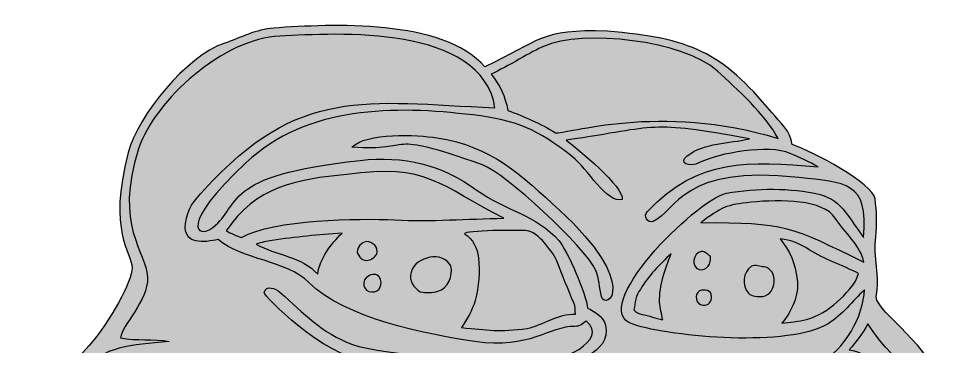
# Model space of a CAD drawing. Header units: millimetres. Extents: x 1635 to 1819, y -236 to -151.
# Drawn here: x 1635.3 to 1715.7, y -179.8 to -151.4 of the extents above; entities that cross this region are included whole.
import ezdxf

# ---------------------------------------------------------------- set-up
doc = ezdxf.new("R2010")
doc.units = ezdxf.units.MM
doc.header["$MEASUREMENT"] = 0
doc.layers.add('layer 1', color=7, linetype='Continuous')

msp = doc.modelspace()

# ---------------------------------------------------------------- hatches: boundary and pattern name
at = {"layer": 'layer 1', "true_color": 0x2b2a29}
h = msp.add_hatch(color=250, dxfattribs=at)
edge = h.paths.add_edge_path()
edge.add_spline(control_points=[(1657.4378, -152.1933), (1662.4257, -151.836), (1672.0896, -151.3621), (1675.7521, -155.5568), (1680.4458, -153.3561), (1680.5668, -152.2285), (1686.3729, -152.4677), (1693.6232, -153.0599), (1696.2764, -154.2447), (1700.6701, -159.5326), (1701.3754, -160.3574), (1702.3335, -161.1397), (1702.4234, -162.3005), (1704.2501, -162.8857), (1709.4498, -165.6838), (1709.6327, -167.0063), (1709.7858, -168.0991), (1709.8021, -169.2103), (1709.7026, -170.3082), (1709.418, -172.0334), (1710.1184, -173.763), (1709.7159, -175.4881), (1709.8811, -177.0971), (1714.6958, -179.6431), (1715.3249, -183.6105), (1715.6009, -185.3515), (1715.6597, -190.0159), (1715.1368, -191.7361), (1715.1368, -191.7361), (1712.494, -198.2349), (1712.494, -198.2349), (1711.9558, -199.5584), (1711.9744, -204.39), (1711.959, -205.9136), (1711.9026, -211.4475), (1712.9129, -219.0254), (1712.5219, -224.0435), (1712.2725, -227.2483), (1708.8294, -230.6113), (1705.5789, -232.0892), (1696.2494, -236.3321), (1675.9152, -229.2488), (1667.836, -224.9514), (1661.1744, -221.4084), (1655.0216, -219.0884), (1649.5915, -213.5921), (1642.8253, -206.7432), (1645.1074, -205.2562), (1640.6024, -200.2849), (1639.1242, -198.6538), (1636.4136, -195.238), (1636.1259, -192.9457), (1635.2601, -186.0411), (1636.9017, -184.761), (1641.3859, -179.7511), (1643.1859, -177.7398), (1645.152, -174.075), (1645.1234, -173.0028), (1645.0869, -171.6341), (1642.9776, -169.9148), (1644.7861, -162.9908), (1645.6266, -159.7712), (1649.8915, -154.5929), (1653.0996, -153.5259), (1654.5284, -153.032), (1655.9025, -152.2934), (1657.4378, -152.1933)], knot_values=[0, 0, 0, 0, 0.0454545, 0.0454545, 0.0454545, 0.0909091, 0.0909091, 0.0909091, 0.1363636, 0.1363636, 0.1363636, 0.1818182, 0.1818182, 0.1818182, 0.2272727, 0.2272727, 0.2272727, 0.2727273, 0.2727273, 0.2727273, 0.3181818, 0.3181818, 0.3181818, 0.3636364, 0.3636364, 0.3636364, 0.4090909, 0.4090909, 0.4090909, 0.4545455, 0.4545455, 0.4545455, 0.5, 0.5, 0.5, 0.5454545, 0.5454545, 0.5454545, 0.5909091, 0.5909091, 0.5909091, 0.6363636, 0.6363636, 0.6363636, 0.6818182, 0.6818182, 0.6818182, 0.7272727, 0.7272727, 0.7272727, 0.7727273, 0.7727273, 0.7727273, 0.8181818, 0.8181818, 0.8181818, 0.8636364, 0.8636364, 0.8636364, 0.9090909, 0.9090909, 0.9090909, 0.9545455, 0.9545455, 0.9545455, 1, 1, 1, 1], degree=3, periodic=1)
h = msp.add_hatch(color=250, dxfattribs=at)
edge = h.paths.add_edge_path()
edge.add_spline(control_points=[(1657.9368, -152.899), (1662.8905, -152.6073), (1675.4962, -151.8907), (1676.6305, -159.1133), (1665.2992, -158.6002), (1659.5973, -157.22), (1651.3713, -166.2362), (1650.492, -167.2002), (1649.9123, -167.8147), (1649.7594, -169.1656), (1649.5453, -171.0573), (1651.4273, -170.7995), (1652.5823, -170.5394), (1654.7095, -172.3517), (1658.49, -172.3087), (1660.4684, -174.2754), (1663.6048, -177.3936), (1670.6383, -178.7661), (1674.8855, -179.3971), (1679.674, -180.1085), (1681.2931, -178.0573), (1683.5718, -178.0813), (1683.9675, -178.1028), (1684.274, -177.8437), (1684.5582, -177.6075), (1686.6537, -179.3386), (1682.0395, -181.2581), (1680.5676, -181.2602), (1677.2415, -181.2644), (1666.7345, -180.5816), (1664.2478, -179.6465), (1661.5236, -178.6225), (1660.0945, -176.9828), (1657.9552, -175.1173), (1657.5758, -174.7861), (1656.7858, -174.4617), (1656.5844, -175.147), (1656.5388, -175.3771), (1661.6522, -180.7234), (1665.5936, -181.0921), (1670.6079, -181.5615), (1675.6004, -182.2714), (1680.6376, -182.323), (1678.1848, -185.1675), (1678.7397, -185.6527), (1675.0357, -186.7747), (1673.5923, -187.1641), (1672.3145, -188.0505), (1670.8258, -188.2818), (1670.3866, -188.365), (1669.8061, -188.1636), (1669.4917, -188.5743), (1668.3062, -190.2061), (1672.854, -188.2609), (1673.107, -188.1461), (1677.3878, -186.2027), (1676.9546, -187.96), (1680.2749, -184.1878), (1683.4299, -180.6031), (1686.7532, -180.6192), (1686.23, -177.9731), (1686.0335, -177.2428), (1685.325, -176.8056), (1684.678, -176.5097), (1684.5686, -175.3236), (1682.8983, -171.465), (1682.2012, -170.6641), (1680.2138, -168.3804), (1677.4297, -167.9972), (1675.0916, -166.2859), (1671.9759, -164.0054), (1668.7453, -163.2566), (1664.9134, -163.6743), (1652.6716, -165.0093), (1654.6579, -167.5481), (1652.1265, -169.4912), (1650.7551, -170.5443), (1649.1352, -169.3626), (1655.0025, -163.8889), (1660.3512, -158.8993), (1667.8713, -158.9236), (1674.7225, -159.7322), (1678.5098, -160.1794), (1680.2938, -160.9512), (1683.3608, -163.3633), (1684.5881, -164.3289), (1686.439, -167.5044), (1687.6869, -167.0712), (1687.8564, -165.9929), (1683.8222, -162.6857), (1682.8234, -161.926), (1691.0593, -160.7116), (1689.7703, -160.2019), (1698.7239, -161.7929), (1696.8849, -162.2425), (1694.9199, -162.078), (1693.3226, -163.2787), (1692.5102, -163.8894), (1693.4838, -164.3217), (1694.4007, -163.8624), (1696.0627, -163.03), (1700.432, -162.2709), (1702.2471, -163.0654), (1703.0805, -163.4249), (1703.9173, -163.7859), (1704.6988, -164.2484), (1698.6482, -163.724), (1694.2927, -163.4138), (1689.8464, -168.1291), (1689.4855, -168.4749), (1689.8779, -169.1737), (1690.3687, -168.9873), (1692.3482, -168.0748), (1692.8458, -164.0356), (1703.0221, -165.1552), (1707.0384, -165.5966), (1709.1086, -165.5294), (1708.6412, -170.3562), (1707.4522, -168.8813), (1706.8332, -167.1504), (1704.8651, -166.6367), (1702.1989, -166.0165), (1699.4206, -166.0828), (1696.7294, -166.5208), (1693.8978, -167.2077), (1684.6011, -176.6114), (1688.5955, -177.9017), (1692.1356, -179.0454), (1702.2023, -179.9099), (1705.5537, -177.8486), (1706.8437, -177.0551), (1707.6346, -175.9179), (1708.708, -174.9091), (1708.6526, -177.0934), (1706.9477, -180.2981), (1704.8601, -181.1318), (1703.7622, -181.5464), (1702.4176, -181.4828), (1701.3957, -181.2472), (1700.2006, -181.3757), (1700.9237, -182.196), (1704.9202, -181.7406), (1703.7348, -183.0692), (1702.629, -183.2173), (1700.8399, -183.1682), (1699.9189, -183.143), (1699.7987, -184.27), (1703.6414, -183.4577), (1705.8657, -182.9876), (1706.5048, -178.6607), (1708.8507, -181.272), (1711.2425, -183.9341), (1713.8588, -184.5001), (1712.6401, -189.2945), (1711.0623, -195.5021), (1709.1841, -192.3146), (1707.5136, -195.0481), (1709.0774, -194.9707), (1711.0667, -193.7965), (1712.1062, -192.7009), (1713.8168, -190.8987), (1713.7653, -184.157), (1711.4209, -182.7224), (1709.9463, -181.8204), (1709.1879, -180.3797), (1707.3804, -180.1289), (1707.9659, -179.4072), (1708.588, -178.7017), (1709.0106, -177.8668), (1711.6737, -182.2043), (1714.8683, -181.5967), (1713.7162, -189.6505), (1712.5859, -197.5543), (1708.9143, -190.0519), (1710.6742, -219.5457), (1710.9096, -223.4952), (1710.8894, -225.7626), (1707.5768, -228.6011), (1701.6776, -233.6558), (1691.2098, -230.9663), (1683.9303, -228.9927), (1673.7179, -226.2235), (1665.185, -222.1619), (1656.1705, -216.3333), (1645.574, -209.4823), (1647.3272, -205.1059), (1642.9011, -200.0086), (1642.6832, -199.7557), (1642.5071, -199.4694), (1642.3539, -199.1735), (1642.8896, -199.2768), (1643.4101, -199.4496), (1643.9574, -199.4896), (1642.9578, -198.0117), (1640.8256, -198.5307), (1638.6828, -194.3861), (1636.2902, -189.759), (1637.3699, -186.0995), (1640.5125, -182.3249), (1642.854, -179.5123), (1644.8809, -179.8303), (1648.3441, -179.3804), (1646.9486, -179.1293), (1645.5094, -179.3655), (1644.1189, -179.0691), (1644.1964, -177.9709), (1646.5452, -175.9153), (1646.4593, -173.8094), (1646.3676, -171.567), (1643.5069, -169.3897), (1645.6907, -162.6778), (1647.0859, -158.3909), (1653.1449, -153.0478), (1657.9368, -152.899)], knot_values=[0, 0, 0, 0, 0.0140845, 0.0140845, 0.0140845, 0.028169, 0.028169, 0.028169, 0.0422535, 0.0422535, 0.0422535, 0.056338, 0.056338, 0.056338, 0.0704225, 0.0704225, 0.0704225, 0.084507, 0.084507, 0.084507, 0.0985915, 0.0985915, 0.0985915, 0.1126761, 0.1126761, 0.1126761, 0.1267606, 0.1267606, 0.1267606, 0.1408451, 0.1408451, 0.1408451, 0.1549296, 0.1549296, 0.1549296, 0.1690141, 0.1690141, 0.1690141, 0.1830986, 0.1830986, 0.1830986, 0.1971831, 0.1971831, 0.1971831, 0.2112676, 0.2112676, 0.2112676, 0.2253521, 0.2253521, 0.2253521, 0.2394366, 0.2394366, 0.2394366, 0.2535211, 0.2535211, 0.2535211, 0.2676056, 0.2676056, 0.2676056, 0.2816901, 0.2816901, 0.2816901, 0.2957746, 0.2957746, 0.2957746, 0.3098592, 0.3098592, 0.3098592, 0.3239437, 0.3239437, 0.3239437, 0.3380282, 0.3380282, 0.3380282, 0.3521127, 0.3521127, 0.3521127, 0.3661972, 0.3661972, 0.3661972, 0.3802817, 0.3802817, 0.3802817, 0.3943662, 0.3943662, 0.3943662, 0.4084507, 0.4084507, 0.4084507, 0.4225352, 0.4225352, 0.4225352, 0.4366197, 0.4366197, 0.4366197, 0.4507042, 0.4507042, 0.4507042, 0.4647887, 0.4647887, 0.4647887, 0.4788732, 0.4788732, 0.4788732, 0.4929577, 0.4929577, 0.4929577, 0.5070423, 0.5070423, 0.5070423, 0.5211268, 0.5211268, 0.5211268, 0.5352113, 0.5352113, 0.5352113, 0.5492958, 0.5492958, 0.5492958, 0.5633803, 0.5633803, 0.5633803, 0.5774648, 0.5774648, 0.5774648, 0.5915493, 0.5915493, 0.5915493, 0.6056338, 0.6056338, 0.6056338, 0.6197183, 0.6197183, 0.6197183, 0.6338028, 0.6338028, 0.6338028, 0.6478873, 0.6478873, 0.6478873, 0.6619718, 0.6619718, 0.6619718, 0.6760563, 0.6760563, 0.6760563, 0.6901408, 0.6901408, 0.6901408, 0.7042254, 0.7042254, 0.7042254, 0.7183099, 0.7183099, 0.7183099, 0.7323944, 0.7323944, 0.7323944, 0.7464789, 0.7464789, 0.7464789, 0.7605634, 0.7605634, 0.7605634, 0.7746479, 0.7746479, 0.7746479, 0.7887324, 0.7887324, 0.7887324, 0.8028169, 0.8028169, 0.8028169, 0.8169014, 0.8169014, 0.8169014, 0.8309859, 0.8309859, 0.8309859, 0.8450704, 0.8450704, 0.8450704, 0.8591549, 0.8591549, 0.8591549, 0.8732394, 0.8732394, 0.8732394, 0.8873239, 0.8873239, 0.8873239, 0.9014085, 0.9014085, 0.9014085, 0.915493, 0.915493, 0.915493, 0.9295775, 0.9295775, 0.9295775, 0.943662, 0.943662, 0.943662, 0.9577465, 0.9577465, 0.9577465, 0.971831, 0.971831, 0.971831, 0.9859155, 0.9859155, 0.9859155, 1, 1, 1, 1], degree=3, periodic=1)
h = msp.add_hatch(color=250, dxfattribs=at)
edge = h.paths.add_edge_path()
edge.add_spline(control_points=[(1680.8355, -153.7938), (1684.2478, -152.2635), (1693.0425, -153.2601), (1695.9462, -155.9245), (1697.6035, -157.4456), (1700.1707, -159.745), (1701.2057, -161.775), (1691.0161, -158.5995), (1682.6589, -161.4617), (1681.8916, -161.2792), (1680.591, -160.4707), (1679.1687, -159.8852), (1677.7451, -159.3312), (1677.5046, -158.06), (1677.0889, -157.2207), (1676.3126, -156.1873), (1677.6222, -155.5792), (1679.9293, -154.1564), (1680.8355, -153.7938)], knot_values=[0, 0, 0, 0, 0.1666667, 0.1666667, 0.1666667, 0.3333333, 0.3333333, 0.3333333, 0.5, 0.5, 0.5, 0.6666667, 0.6666667, 0.6666667, 0.8333333, 0.8333333, 0.8333333, 1, 1, 1, 1], degree=3, periodic=1)
h = msp.add_hatch(color=250, dxfattribs=at)
edge = h.paths.add_edge_path()
edge.add_spline(control_points=[(1664.2079, -162.5384), (1669.9178, -162.9529), (1666.6716, -160.9366), (1675.5443, -164.0619), (1677.4928, -164.7488), (1684.4781, -171.2124), (1685.3649, -173.1842), (1685.6943, -173.9144), (1685.678, -174.7346), (1685.8741, -175.5), (1686.2608, -176.7328), (1689.3386, -174.5356), (1682.2212, -167.9893), (1678.8904, -164.9257), (1676.3765, -162.4483), (1671.5803, -161.7115), (1669.9212, -161.4569), (1665.4138, -161.2391), (1664.2079, -162.5384)], knot_values=[0, 0, 0, 0, 0.1666667, 0.1666667, 0.1666667, 0.3333333, 0.3333333, 0.3333333, 0.5, 0.5, 0.5, 0.6666667, 0.6666667, 0.6666667, 0.8333333, 0.8333333, 0.8333333, 1, 1, 1, 1], degree=3, periodic=1)
h = msp.add_hatch(color=250, dxfattribs=at)
edge = h.paths.add_edge_path()
edge.add_spline(control_points=[(1663.7539, -164.9102), (1670.7277, -163.8607), (1671.8229, -165.8816), (1677.3939, -168.6945), (1674.2138, -168.7615), (1671.1085, -168.99), (1667.919, -168.8411), (1664.8374, -168.6968), (1657.3968, -168.7565), (1654.63, -170.3779), (1654.1725, -170.2133), (1653.7268, -170.0186), (1653.2976, -169.7923), (1655.7866, -165.999), (1659.4232, -165.2787), (1663.7539, -164.9102)], knot_values=[0, 0, 0, 0, 0.2, 0.2, 0.2, 0.4, 0.4, 0.4, 0.6, 0.6, 0.6, 0.8, 0.8, 0.8, 1, 1, 1, 1], degree=3, periodic=1)
h = msp.add_hatch(color=250, dxfattribs=at)
edge = h.paths.add_edge_path()
edge.add_spline(control_points=[(1698.8686, -167.3081), (1701.4651, -167.0554), (1705.1461, -167.0742), (1706.1659, -168.678), (1706.9167, -169.8579), (1708.4661, -171.186), (1708.6563, -172.5106), (1702.4212, -169.4417), (1701.7611, -169.007), (1694.4904, -169.0888), (1696.2405, -167.7604), (1696.7431, -167.5153), (1698.8686, -167.3081)], knot_values=[0, 0, 0, 0, 0.25, 0.25, 0.25, 0.5, 0.5, 0.5, 0.75, 0.75, 0.75, 1, 1, 1, 1], degree=3, periodic=1)
h = msp.add_hatch(color=250, dxfattribs=at)
edge = h.paths.add_edge_path()
edge.add_spline(control_points=[(1657.2916, -170.6158), (1659.3024, -170.3397), (1661.3202, -170.097), (1663.3496, -169.992), (1662.3531, -170.9601), (1661.4331, -172.1394), (1661.2422, -173.5588), (1659.8546, -172.0148), (1657.6174, -171.9199), (1655.8857, -170.9422), (1656.345, -170.8022), (1656.8124, -170.6807), (1657.2916, -170.6158)], knot_values=[0, 0, 0, 0, 0.25, 0.25, 0.25, 0.5, 0.5, 0.5, 0.75, 0.75, 0.75, 1, 1, 1, 1], degree=3, periodic=1)
h = msp.add_hatch(color=250, dxfattribs=at)
edge = h.paths.add_edge_path()
edge.add_spline(control_points=[(1679.4133, -169.7874), (1680.2552, -169.7561), (1681.7899, -171.7803), (1682.0366, -172.4676), (1682.4773, -173.6716), (1682.9713, -174.8558), (1683.4687, -176.0368), (1683.6234, -176.3431), (1683.5985, -176.6874), (1683.6134, -177.0183), (1682.1046, -176.9718), (1680.8538, -177.94), (1679.4315, -178.2642), (1676.9984, -178.5899), (1676.0106, -178.3968), (1673.7245, -178.1861), (1674.2051, -177.4441), (1674.6609, -176.6757), (1674.9187, -175.8241), (1675.2215, -174.6211), (1675.3397, -173.3687), (1675.1915, -172.1344), (1675.1284, -171.3128), (1674.7092, -170.4776), (1673.9839, -170.052), (1673.9433, -169.7416), (1678.7963, -169.6997), (1679.4133, -169.7874)], knot_values=[0, 0, 0, 0, 0.1111111, 0.1111111, 0.1111111, 0.2222222, 0.2222222, 0.2222222, 0.3333333, 0.3333333, 0.3333333, 0.4444444, 0.4444444, 0.4444444, 0.5555556, 0.5555556, 0.5555556, 0.6666667, 0.6666667, 0.6666667, 0.7777778, 0.7777778, 0.7777778, 0.8888889, 0.8888889, 0.8888889, 1, 1, 1, 1], degree=3, periodic=1)
h = msp.add_hatch(color=250, dxfattribs=at)
edge = h.paths.add_edge_path()
edge.add_spline(control_points=[(1664.6769, -171.6454), (1664.6605, -171.1947), (1665.0297, -170.8107), (1665.4523, -170.714), (1666.0311, -170.714), (1666.5185, -171.2167), (1666.382, -171.8052), (1666.1556, -172.013), (1665.9627, -172.3226), (1665.6184, -172.3295), (1665.1643, -172.4457), (1664.7719, -172.0597), (1664.6769, -171.6454)], knot_values=[0, 0, 0, 0, 0.25, 0.25, 0.25, 0.5, 0.5, 0.5, 0.75, 0.75, 0.75, 1, 1, 1, 1], degree=3, periodic=1)
h = msp.add_hatch(color=250, dxfattribs=at)
edge = h.paths.add_edge_path()
edge.add_spline(control_points=[(1701.3952, -170.4979), (1702.3038, -170.576), (1703.1719, -170.9185), (1703.9203, -171.4343), (1705.2562, -172.2977), (1706.7981, -172.7519), (1708.1905, -173.4952), (1708.0163, -174.3277), (1706.9938, -175.3978), (1706.3391, -175.957), (1705.584, -176.6525), (1704.6842, -177.2097), (1703.6859, -177.4741), (1702.9822, -177.6487), (1702.2604, -177.7304), (1701.5419, -177.8154), (1702.3884, -176.7458), (1703.0737, -175.3815), (1702.856, -173.981), (1702.7394, -172.7019), (1702.2239, -171.4793), (1701.3952, -170.4979)], knot_values=[0, 0, 0, 0, 0.1428571, 0.1428571, 0.1428571, 0.2857143, 0.2857143, 0.2857143, 0.4285714, 0.4285714, 0.4285714, 0.5714286, 0.5714286, 0.5714286, 0.7142857, 0.7142857, 0.7142857, 0.8571429, 0.8571429, 0.8571429, 1, 1, 1, 1], degree=3, periodic=1)
h = msp.add_hatch(color=250, dxfattribs=at)
edge = h.paths.add_edge_path()
edge.add_spline(control_points=[(1670.9832, -172.0715), (1671.6367, -171.91), (1672.4786, -172.2078), (1672.7964, -172.83), (1673.0158, -173.6982), (1672.575, -174.7695), (1671.6749, -175.0388), (1671.1828, -175.1869), (1670.6472, -175.1454), (1670.1412, -175.0922), (1669.5743, -174.7528), (1669.1117, -174.0743), (1669.3528, -173.3939), (1669.5074, -172.6204), (1670.3043, -172.2708), (1670.9832, -172.0715)], knot_values=[0, 0, 0, 0, 0.2, 0.2, 0.2, 0.4, 0.4, 0.4, 0.6, 0.6, 0.6, 0.8, 0.8, 0.8, 1, 1, 1, 1], degree=3, periodic=1)
h = msp.add_hatch(color=250, dxfattribs=at)
edge = h.paths.add_edge_path()
edge.add_spline(control_points=[(1689.254, -174.8708), (1689.9611, -173.6831), (1690.9423, -172.7037), (1691.9388, -171.7603), (1691.398, -173.1108), (1690.8907, -174.5114), (1690.9173, -175.9871), (1690.9591, -176.5011), (1691.0954, -177.0001), (1691.197, -177.5041), (1690.5864, -177.3943), (1690.011, -177.148), (1689.3988, -177.0432), (1689.1243, -176.9986), (1688.8797, -176.8673), (1688.6968, -176.6576), (1688.8016, -176.042), (1688.8499, -175.3801), (1689.254, -174.8708)], knot_values=[0, 0, 0, 0, 0.1666667, 0.1666667, 0.1666667, 0.3333333, 0.3333333, 0.3333333, 0.5, 0.5, 0.5, 0.6666667, 0.6666667, 0.6666667, 0.8333333, 0.8333333, 0.8333333, 1, 1, 1, 1], degree=3, periodic=1)
h = msp.add_hatch(color=250, dxfattribs=at)
edge = h.paths.add_edge_path()
edge.add_spline(control_points=[(1694.3641, -173.1528), (1693.6205, -172.9029), (1693.8319, -171.7106), (1694.5489, -171.5907), (1694.8831, -171.5524), (1695.1026, -171.8302), (1695.3307, -172.0246), (1695.457, -172.5952), (1695.0012, -173.304), (1694.3641, -173.1528)], knot_values=[0, 0, 0, 0, 0.3333333, 0.3333333, 0.3333333, 0.6666667, 0.6666667, 0.6666667, 1, 1, 1, 1], degree=3, periodic=1)
h = msp.add_hatch(color=250, dxfattribs=at)
edge = h.paths.add_edge_path()
edge.add_spline(control_points=[(1698.9002, -172.863), (1699.2396, -172.7136), (1699.6469, -172.8951), (1700.0082, -172.9166), (1701.2605, -173.1344), (1701.1093, -175.3167), (1699.885, -175.4764), (1699.4625, -175.4814), (1698.9434, -175.5462), (1698.6341, -175.1903), (1698.0237, -174.5431), (1698.1634, -173.3589), (1698.9002, -172.863)], knot_values=[0, 0, 0, 0, 0.25, 0.25, 0.25, 0.5, 0.5, 0.5, 0.75, 0.75, 0.75, 1, 1, 1, 1], degree=3, periodic=1)
h = msp.add_hatch(color=250, dxfattribs=at)
edge = h.paths.add_edge_path()
edge.add_spline(control_points=[(1665.6583, -173.7234), (1665.9246, -173.5018), (1666.402, -173.5004), (1666.5983, -173.8129), (1666.9491, -174.3037), (1666.6066, -175.2069), (1665.9328, -175.0903), (1665.1827, -175.1322), (1664.9666, -173.9875), (1665.6583, -173.7234)], knot_values=[0, 0, 0, 0, 0.3333333, 0.3333333, 0.3333333, 0.6666667, 0.6666667, 0.6666667, 1, 1, 1, 1], degree=3, periodic=1)
h = msp.add_hatch(color=250, dxfattribs=at)
edge = h.paths.add_edge_path()
edge.add_spline(control_points=[(1694.3992, -174.9974), (1694.7816, -174.8492), (1695.4636, -174.9309), (1695.4188, -175.4781), (1695.4986, -175.894), (1695.1424, -176.3413), (1694.7, -176.23), (1694.0798, -176.2547), (1693.8784, -175.2783), (1694.3992, -174.9974)], knot_values=[0, 0, 0, 0, 0.3333333, 0.3333333, 0.3333333, 0.6666667, 0.6666667, 0.6666667, 1, 1, 1, 1], degree=3, periodic=1)

# ---------------------------------------------------------------- linework, layer by layer
at = {"layer": 'layer 1', "color": 250}
for points, knots in [([(1657.4378, -152.1933), (1662.4257, -151.836), (1672.0896, -151.3621), (1675.7521, -155.5568), (1680.4458, -153.3561), (1680.5668, -152.2285), (1686.3729, -152.4677), (1693.6232, -153.0599), (1696.2764, -154.2447), (1700.6701, -159.5326), (1701.3754, -160.3574), (1702.3335, -161.1397), (1702.4234, -162.3005), (1704.2501, -162.8857), (1709.4498, -165.6838), (1709.6327, -167.0063), (1709.7858, -168.0991), (1709.8021, -169.2103), (1709.7026, -170.3082), (1709.418, -172.0334), (1710.1184, -173.763), (1709.7159, -175.4881), (1709.8811, -177.0971), (1714.6958, -179.6431), (1715.3249, -183.6105), (1715.6009, -185.3515), (1715.6597, -190.0159), (1715.1368, -191.7361), (1715.1368, -191.7361), (1712.494, -198.2349), (1712.494, -198.2349), (1711.9558, -199.5584), (1711.9744, -204.39), (1711.959, -205.9136), (1711.9026, -211.4475), (1712.9129, -219.0254), (1712.5219, -224.0435), (1712.2725, -227.2483), (1708.8294, -230.6113), (1705.5789, -232.0892), (1696.2494, -236.3321), (1675.9152, -229.2488), (1667.836, -224.9514), (1661.1744, -221.4084), (1655.0216, -219.0884), (1649.5915, -213.5921), (1642.8253, -206.7432), (1645.1074, -205.2562), (1640.6024, -200.2849), (1639.1242, -198.6538), (1636.4136, -195.238), (1636.1259, -192.9457), (1635.2601, -186.0411), (1636.9017, -184.761), (1641.3859, -179.7511), (1643.1859, -177.7398), (1645.152, -174.075), (1645.1234, -173.0028), (1645.0869, -171.6341), (1642.9776, -169.9148), (1644.7861, -162.9908), (1645.6266, -159.7712), (1649.8915, -154.5929), (1653.0996, -153.5259), (1654.5284, -153.032), (1655.9025, -152.2934), (1657.4378, -152.1933)], [0, 0, 0, 0, 0.0454545, 0.0454545, 0.0454545, 0.0909091, 0.0909091, 0.0909091, 0.1363636, 0.1363636, 0.1363636, 0.1818182, 0.1818182, 0.1818182, 0.2272727, 0.2272727, 0.2272727, 0.2727273, 0.2727273, 0.2727273, 0.3181818, 0.3181818, 0.3181818, 0.3636364, 0.3636364, 0.3636364, 0.4090909, 0.4090909, 0.4090909, 0.4545455, 0.4545455, 0.4545455, 0.5, 0.5, 0.5, 0.5454545, 0.5454545, 0.5454545, 0.5909091, 0.5909091, 0.5909091, 0.6363636, 0.6363636, 0.6363636, 0.6818182, 0.6818182, 0.6818182, 0.7272727, 0.7272727, 0.7272727, 0.7727273, 0.7727273, 0.7727273, 0.8181818, 0.8181818, 0.8181818, 0.8636364, 0.8636364, 0.8636364, 0.9090909, 0.9090909, 0.9090909, 0.9545455, 0.9545455, 0.9545455, 1, 1, 1, 1]), ([(1657.9368, -152.899), (1662.8905, -152.6073), (1675.4962, -151.8907), (1676.6305, -159.1133), (1665.2992, -158.6002), (1659.5973, -157.22), (1651.3713, -166.2362), (1650.492, -167.2002), (1649.9123, -167.8147), (1649.7594, -169.1656), (1649.5453, -171.0573), (1651.4273, -170.7995), (1652.5823, -170.5394), (1654.7095, -172.3517), (1658.49, -172.3087), (1660.4684, -174.2754), (1663.6048, -177.3936), (1670.6383, -178.7661), (1674.8855, -179.3971), (1679.674, -180.1085), (1681.2931, -178.0573), (1683.5718, -178.0813), (1683.9675, -178.1028), (1684.274, -177.8437), (1684.5582, -177.6075), (1686.6537, -179.3386), (1682.0395, -181.2581), (1680.5676, -181.2602), (1677.2415, -181.2644), (1666.7345, -180.5816), (1664.2478, -179.6465), (1661.5236, -178.6225), (1660.0945, -176.9828), (1657.9552, -175.1173), (1657.5758, -174.7861), (1656.7858, -174.4617), (1656.5844, -175.147), (1656.5388, -175.3771), (1661.6522, -180.7234), (1665.5936, -181.0921), (1670.6079, -181.5615), (1675.6004, -182.2714), (1680.6376, -182.323), (1678.1848, -185.1675), (1678.7397, -185.6527), (1675.0357, -186.7747), (1673.5923, -187.1641), (1672.3145, -188.0505), (1670.8258, -188.2818), (1670.3866, -188.365), (1669.8061, -188.1636), (1669.4917, -188.5743), (1668.3062, -190.2061), (1672.854, -188.2609), (1673.107, -188.1461), (1677.3878, -186.2027), (1676.9546, -187.96), (1680.2749, -184.1878), (1683.4299, -180.6031), (1686.7532, -180.6192), (1686.23, -177.9731), (1686.0335, -177.2428), (1685.325, -176.8056), (1684.678, -176.5097), (1684.5686, -175.3236), (1682.8983, -171.465), (1682.2012, -170.6641), (1680.2138, -168.3804), (1677.4297, -167.9972), (1675.0916, -166.2859), (1671.9759, -164.0054), (1668.7453, -163.2566), (1664.9134, -163.6743), (1652.6716, -165.0093), (1654.6579, -167.5481), (1652.1265, -169.4912), (1650.7551, -170.5443), (1649.1352, -169.3626), (1655.0025, -163.8889), (1660.3512, -158.8993), (1667.8713, -158.9236), (1674.7225, -159.7322), (1678.5098, -160.1794), (1680.2938, -160.9512), (1683.3608, -163.3633), (1684.5881, -164.3289), (1686.439, -167.5044), (1687.6869, -167.0712), (1687.8564, -165.9929), (1683.8222, -162.6857), (1682.8234, -161.926), (1691.0593, -160.7116), (1689.7703, -160.2019), (1698.7239, -161.7929), (1696.8849, -162.2425), (1694.9199, -162.078), (1693.3226, -163.2787), (1692.5102, -163.8894), (1693.4838, -164.3217), (1694.4007, -163.8624), (1696.0627, -163.03), (1700.432, -162.2709), (1702.2471, -163.0654), (1703.0805, -163.4249), (1703.9173, -163.7859), (1704.6988, -164.2484), (1698.6482, -163.724), (1694.2927, -163.4138), (1689.8464, -168.1291), (1689.4855, -168.4749), (1689.8779, -169.1737), (1690.3687, -168.9873), (1692.3482, -168.0748), (1692.8458, -164.0356), (1703.0221, -165.1552), (1707.0384, -165.5966), (1709.1086, -165.5294), (1708.6412, -170.3562), (1707.4522, -168.8813), (1706.8332, -167.1504), (1704.8651, -166.6367), (1702.1989, -166.0165), (1699.4206, -166.0828), (1696.7294, -166.5208), (1693.8978, -167.2077), (1684.6011, -176.6114), (1688.5955, -177.9017), (1692.1356, -179.0454), (1702.2023, -179.9099), (1705.5537, -177.8486), (1706.8437, -177.0551), (1707.6346, -175.9179), (1708.708, -174.9091), (1708.6526, -177.0934), (1706.9477, -180.2981), (1704.8601, -181.1318), (1703.7622, -181.5464), (1702.4176, -181.4828), (1701.3957, -181.2472), (1700.2006, -181.3757), (1700.9237, -182.196), (1704.9202, -181.7406), (1703.7348, -183.0692), (1702.629, -183.2173), (1700.8399, -183.1682), (1699.9189, -183.143), (1699.7987, -184.27), (1703.6414, -183.4577), (1705.8657, -182.9876), (1706.5048, -178.6607), (1708.8507, -181.272), (1711.2425, -183.9341), (1713.8588, -184.5001), (1712.6401, -189.2945), (1711.0623, -195.5021), (1709.1841, -192.3146), (1707.5136, -195.0481), (1709.0774, -194.9707), (1711.0667, -193.7965), (1712.1062, -192.7009), (1713.8168, -190.8987), (1713.7653, -184.157), (1711.4209, -182.7224), (1709.9463, -181.8204), (1709.1879, -180.3797), (1707.3804, -180.1289), (1707.9659, -179.4072), (1708.588, -178.7017), (1709.0106, -177.8668), (1711.6737, -182.2043), (1714.8683, -181.5967), (1713.7162, -189.6505), (1712.5859, -197.5543), (1708.9143, -190.0519), (1710.6742, -219.5457), (1710.9096, -223.4952), (1710.8894, -225.7626), (1707.5768, -228.6011), (1701.6776, -233.6558), (1691.2098, -230.9663), (1683.9303, -228.9927), (1673.7179, -226.2235), (1665.185, -222.1619), (1656.1705, -216.3333), (1645.574, -209.4823), (1647.3272, -205.1059), (1642.9011, -200.0086), (1642.6832, -199.7557), (1642.5071, -199.4694), (1642.3539, -199.1735), (1642.8896, -199.2768), (1643.4101, -199.4496), (1643.9574, -199.4896), (1642.9578, -198.0117), (1640.8256, -198.5307), (1638.6828, -194.3861), (1636.2902, -189.759), (1637.3699, -186.0995), (1640.5125, -182.3249), (1642.854, -179.5123), (1644.8809, -179.8303), (1648.3441, -179.3804), (1646.9486, -179.1293), (1645.5094, -179.3655), (1644.1189, -179.0691), (1644.1964, -177.9709), (1646.5452, -175.9153), (1646.4593, -173.8094), (1646.3676, -171.567), (1643.5069, -169.3897), (1645.6907, -162.6778), (1647.0859, -158.3909), (1653.1449, -153.0478), (1657.9368, -152.899)], [0, 0, 0, 0, 0.0140845, 0.0140845, 0.0140845, 0.028169, 0.028169, 0.028169, 0.0422535, 0.0422535, 0.0422535, 0.056338, 0.056338, 0.056338, 0.0704225, 0.0704225, 0.0704225, 0.084507, 0.084507, 0.084507, 0.0985915, 0.0985915, 0.0985915, 0.1126761, 0.1126761, 0.1126761, 0.1267606, 0.1267606, 0.1267606, 0.1408451, 0.1408451, 0.1408451, 0.1549296, 0.1549296, 0.1549296, 0.1690141, 0.1690141, 0.1690141, 0.1830986, 0.1830986, 0.1830986, 0.1971831, 0.1971831, 0.1971831, 0.2112676, 0.2112676, 0.2112676, 0.2253521, 0.2253521, 0.2253521, 0.2394366, 0.2394366, 0.2394366, 0.2535211, 0.2535211, 0.2535211, 0.2676056, 0.2676056, 0.2676056, 0.2816901, 0.2816901, 0.2816901, 0.2957746, 0.2957746, 0.2957746, 0.3098592, 0.3098592, 0.3098592, 0.3239437, 0.3239437, 0.3239437, 0.3380282, 0.3380282, 0.3380282, 0.3521127, 0.3521127, 0.3521127, 0.3661972, 0.3661972, 0.3661972, 0.3802817, 0.3802817, 0.3802817, 0.3943662, 0.3943662, 0.3943662, 0.4084507, 0.4084507, 0.4084507, 0.4225352, 0.4225352, 0.4225352, 0.4366197, 0.4366197, 0.4366197, 0.4507042, 0.4507042, 0.4507042, 0.4647887, 0.4647887, 0.4647887, 0.4788732, 0.4788732, 0.4788732, 0.4929577, 0.4929577, 0.4929577, 0.5070423, 0.5070423, 0.5070423, 0.5211268, 0.5211268, 0.5211268, 0.5352113, 0.5352113, 0.5352113, 0.5492958, 0.5492958, 0.5492958, 0.5633803, 0.5633803, 0.5633803, 0.5774648, 0.5774648, 0.5774648, 0.5915493, 0.5915493, 0.5915493, 0.6056338, 0.6056338, 0.6056338, 0.6197183, 0.6197183, 0.6197183, 0.6338028, 0.6338028, 0.6338028, 0.6478873, 0.6478873, 0.6478873, 0.6619718, 0.6619718, 0.6619718, 0.6760563, 0.6760563, 0.6760563, 0.6901408, 0.6901408, 0.6901408, 0.7042254, 0.7042254, 0.7042254, 0.7183099, 0.7183099, 0.7183099, 0.7323944, 0.7323944, 0.7323944, 0.7464789, 0.7464789, 0.7464789, 0.7605634, 0.7605634, 0.7605634, 0.7746479, 0.7746479, 0.7746479, 0.7887324, 0.7887324, 0.7887324, 0.8028169, 0.8028169, 0.8028169, 0.8169014, 0.8169014, 0.8169014, 0.8309859, 0.8309859, 0.8309859, 0.8450704, 0.8450704, 0.8450704, 0.8591549, 0.8591549, 0.8591549, 0.8732394, 0.8732394, 0.8732394, 0.8873239, 0.8873239, 0.8873239, 0.9014085, 0.9014085, 0.9014085, 0.915493, 0.915493, 0.915493, 0.9295775, 0.9295775, 0.9295775, 0.943662, 0.943662, 0.943662, 0.9577465, 0.9577465, 0.9577465, 0.971831, 0.971831, 0.971831, 0.9859155, 0.9859155, 0.9859155, 1, 1, 1, 1]), ([(1680.8355, -153.7938), (1684.2478, -152.2635), (1693.0425, -153.2601), (1695.9462, -155.9245), (1697.6035, -157.4456), (1700.1707, -159.745), (1701.2057, -161.775), (1691.0161, -158.5995), (1682.6589, -161.4617), (1681.8916, -161.2792), (1680.591, -160.4707), (1679.1687, -159.8852), (1677.7451, -159.3312), (1677.5046, -158.06), (1677.0889, -157.2207), (1676.3126, -156.1873), (1677.6222, -155.5792), (1679.9293, -154.1564), (1680.8355, -153.7938)], [0, 0, 0, 0, 0.1666667, 0.1666667, 0.1666667, 0.3333333, 0.3333333, 0.3333333, 0.5, 0.5, 0.5, 0.6666667, 0.6666667, 0.6666667, 0.8333333, 0.8333333, 0.8333333, 1, 1, 1, 1]), ([(1664.2079, -162.5384), (1669.9178, -162.9529), (1666.6716, -160.9366), (1675.5443, -164.0619), (1677.4928, -164.7488), (1684.4781, -171.2124), (1685.3649, -173.1842), (1685.6943, -173.9144), (1685.678, -174.7346), (1685.8741, -175.5), (1686.2608, -176.7328), (1689.3386, -174.5356), (1682.2212, -167.9893), (1678.8904, -164.9257), (1676.3765, -162.4483), (1671.5803, -161.7115), (1669.9212, -161.4569), (1665.4138, -161.2391), (1664.2079, -162.5384)], [0, 0, 0, 0, 0.1666667, 0.1666667, 0.1666667, 0.3333333, 0.3333333, 0.3333333, 0.5, 0.5, 0.5, 0.6666667, 0.6666667, 0.6666667, 0.8333333, 0.8333333, 0.8333333, 1, 1, 1, 1]), ([(1663.7539, -164.9102), (1670.7277, -163.8607), (1671.8229, -165.8816), (1677.3939, -168.6945), (1674.2138, -168.7615), (1671.1085, -168.99), (1667.919, -168.8411), (1664.8374, -168.6968), (1657.3968, -168.7565), (1654.63, -170.3779), (1654.1725, -170.2133), (1653.7268, -170.0186), (1653.2976, -169.7923), (1655.7866, -165.999), (1659.4232, -165.2787), (1663.7539, -164.9102)], [0, 0, 0, 0, 0.2, 0.2, 0.2, 0.4, 0.4, 0.4, 0.6, 0.6, 0.6, 0.8, 0.8, 0.8, 1, 1, 1, 1]), ([(1698.8686, -167.3081), (1701.4651, -167.0554), (1705.1461, -167.0742), (1706.1659, -168.678), (1706.9167, -169.8579), (1708.4661, -171.186), (1708.6563, -172.5106), (1702.4212, -169.4417), (1701.7611, -169.007), (1694.4904, -169.0888), (1696.2405, -167.7604), (1696.7431, -167.5153), (1698.8686, -167.3081)], [0, 0, 0, 0, 0.25, 0.25, 0.25, 0.5, 0.5, 0.5, 0.75, 0.75, 0.75, 1, 1, 1, 1]), ([(1657.2916, -170.6158), (1659.3024, -170.3397), (1661.3202, -170.097), (1663.3496, -169.992), (1662.3531, -170.9601), (1661.4331, -172.1394), (1661.2422, -173.5588), (1659.8546, -172.0148), (1657.6174, -171.9199), (1655.8857, -170.9422), (1656.345, -170.8022), (1656.8124, -170.6807), (1657.2916, -170.6158)], [0, 0, 0, 0, 0.25, 0.25, 0.25, 0.5, 0.5, 0.5, 0.75, 0.75, 0.75, 1, 1, 1, 1]), ([(1679.4133, -169.7874), (1680.2552, -169.7561), (1681.7899, -171.7803), (1682.0366, -172.4676), (1682.4773, -173.6716), (1682.9713, -174.8558), (1683.4687, -176.0368), (1683.6234, -176.3431), (1683.5985, -176.6874), (1683.6134, -177.0183), (1682.1046, -176.9718), (1680.8538, -177.94), (1679.4315, -178.2642), (1676.9984, -178.5899), (1676.0106, -178.3968), (1673.7245, -178.1861), (1674.2051, -177.4441), (1674.6609, -176.6757), (1674.9187, -175.8241), (1675.2215, -174.6211), (1675.3397, -173.3687), (1675.1915, -172.1344), (1675.1284, -171.3128), (1674.7092, -170.4776), (1673.9839, -170.052), (1673.9433, -169.7416), (1678.7963, -169.6997), (1679.4133, -169.7874)], [0, 0, 0, 0, 0.1111111, 0.1111111, 0.1111111, 0.2222222, 0.2222222, 0.2222222, 0.3333333, 0.3333333, 0.3333333, 0.4444444, 0.4444444, 0.4444444, 0.5555556, 0.5555556, 0.5555556, 0.6666667, 0.6666667, 0.6666667, 0.7777778, 0.7777778, 0.7777778, 0.8888889, 0.8888889, 0.8888889, 1, 1, 1, 1]), ([(1664.6769, -171.6454), (1664.6605, -171.1947), (1665.0297, -170.8107), (1665.4523, -170.714), (1666.0311, -170.714), (1666.5185, -171.2167), (1666.382, -171.8052), (1666.1556, -172.013), (1665.9627, -172.3226), (1665.6184, -172.3295), (1665.1643, -172.4457), (1664.7719, -172.0597), (1664.6769, -171.6454)], [0, 0, 0, 0, 0.25, 0.25, 0.25, 0.5, 0.5, 0.5, 0.75, 0.75, 0.75, 1, 1, 1, 1]), ([(1701.3952, -170.4979), (1702.3038, -170.576), (1703.1719, -170.9185), (1703.9203, -171.4343), (1705.2562, -172.2977), (1706.7981, -172.7519), (1708.1905, -173.4952), (1708.0163, -174.3277), (1706.9938, -175.3978), (1706.3391, -175.957), (1705.584, -176.6525), (1704.6842, -177.2097), (1703.6859, -177.4741), (1702.9822, -177.6487), (1702.2604, -177.7304), (1701.5419, -177.8154), (1702.3884, -176.7458), (1703.0737, -175.3815), (1702.856, -173.981), (1702.7394, -172.7019), (1702.2239, -171.4793), (1701.3952, -170.4979)], [0, 0, 0, 0, 0.1428571, 0.1428571, 0.1428571, 0.2857143, 0.2857143, 0.2857143, 0.4285714, 0.4285714, 0.4285714, 0.5714286, 0.5714286, 0.5714286, 0.7142857, 0.7142857, 0.7142857, 0.8571429, 0.8571429, 0.8571429, 1, 1, 1, 1]), ([(1670.9832, -172.0715), (1671.6367, -171.91), (1672.4786, -172.2078), (1672.7964, -172.83), (1673.0158, -173.6982), (1672.575, -174.7695), (1671.6749, -175.0388), (1671.1828, -175.1869), (1670.6472, -175.1454), (1670.1412, -175.0922), (1669.5743, -174.7528), (1669.1117, -174.0743), (1669.3528, -173.3939), (1669.5074, -172.6204), (1670.3043, -172.2708), (1670.9832, -172.0715)], [0, 0, 0, 0, 0.2, 0.2, 0.2, 0.4, 0.4, 0.4, 0.6, 0.6, 0.6, 0.8, 0.8, 0.8, 1, 1, 1, 1]), ([(1689.254, -174.8708), (1689.9611, -173.6831), (1690.9423, -172.7037), (1691.9388, -171.7603), (1691.398, -173.1108), (1690.8907, -174.5114), (1690.9173, -175.9871), (1690.9591, -176.5011), (1691.0954, -177.0001), (1691.197, -177.5041), (1690.5864, -177.3943), (1690.011, -177.148), (1689.3988, -177.0432), (1689.1243, -176.9986), (1688.8797, -176.8673), (1688.6968, -176.6576), (1688.8016, -176.042), (1688.8499, -175.3801), (1689.254, -174.8708)], [0, 0, 0, 0, 0.1666667, 0.1666667, 0.1666667, 0.3333333, 0.3333333, 0.3333333, 0.5, 0.5, 0.5, 0.6666667, 0.6666667, 0.6666667, 0.8333333, 0.8333333, 0.8333333, 1, 1, 1, 1]), ([(1694.3641, -173.1528), (1693.6205, -172.9029), (1693.8319, -171.7106), (1694.5489, -171.5907), (1694.8831, -171.5524), (1695.1026, -171.8302), (1695.3307, -172.0246), (1695.457, -172.5952), (1695.0012, -173.304), (1694.3641, -173.1528)], [0, 0, 0, 0, 0.3333333, 0.3333333, 0.3333333, 0.6666667, 0.6666667, 0.6666667, 1, 1, 1, 1]), ([(1698.9002, -172.863), (1699.2396, -172.7136), (1699.6469, -172.8951), (1700.0082, -172.9166), (1701.2605, -173.1344), (1701.1093, -175.3167), (1699.885, -175.4764), (1699.4625, -175.4814), (1698.9434, -175.5462), (1698.6341, -175.1903), (1698.0237, -174.5431), (1698.1634, -173.3589), (1698.9002, -172.863)], [0, 0, 0, 0, 0.25, 0.25, 0.25, 0.5, 0.5, 0.5, 0.75, 0.75, 0.75, 1, 1, 1, 1]), ([(1665.6583, -173.7234), (1665.9246, -173.5018), (1666.402, -173.5004), (1666.5983, -173.8129), (1666.9491, -174.3037), (1666.6066, -175.2069), (1665.9328, -175.0903), (1665.1827, -175.1322), (1664.9666, -173.9875), (1665.6583, -173.7234)], [0, 0, 0, 0, 0.3333333, 0.3333333, 0.3333333, 0.6666667, 0.6666667, 0.6666667, 1, 1, 1, 1]), ([(1694.3992, -174.9974), (1694.7816, -174.8492), (1695.4636, -174.9309), (1695.4188, -175.4781), (1695.4986, -175.894), (1695.1424, -176.3413), (1694.7, -176.23), (1694.0798, -176.2547), (1693.8784, -175.2783), (1694.3992, -174.9974)], [0, 0, 0, 0, 0.3333333, 0.3333333, 0.3333333, 0.6666667, 0.6666667, 0.6666667, 1, 1, 1, 1])]:
    msp.add_open_spline(points, degree=3, knots=knots, dxfattribs=at)

doc.saveas('drawing.dxf')
